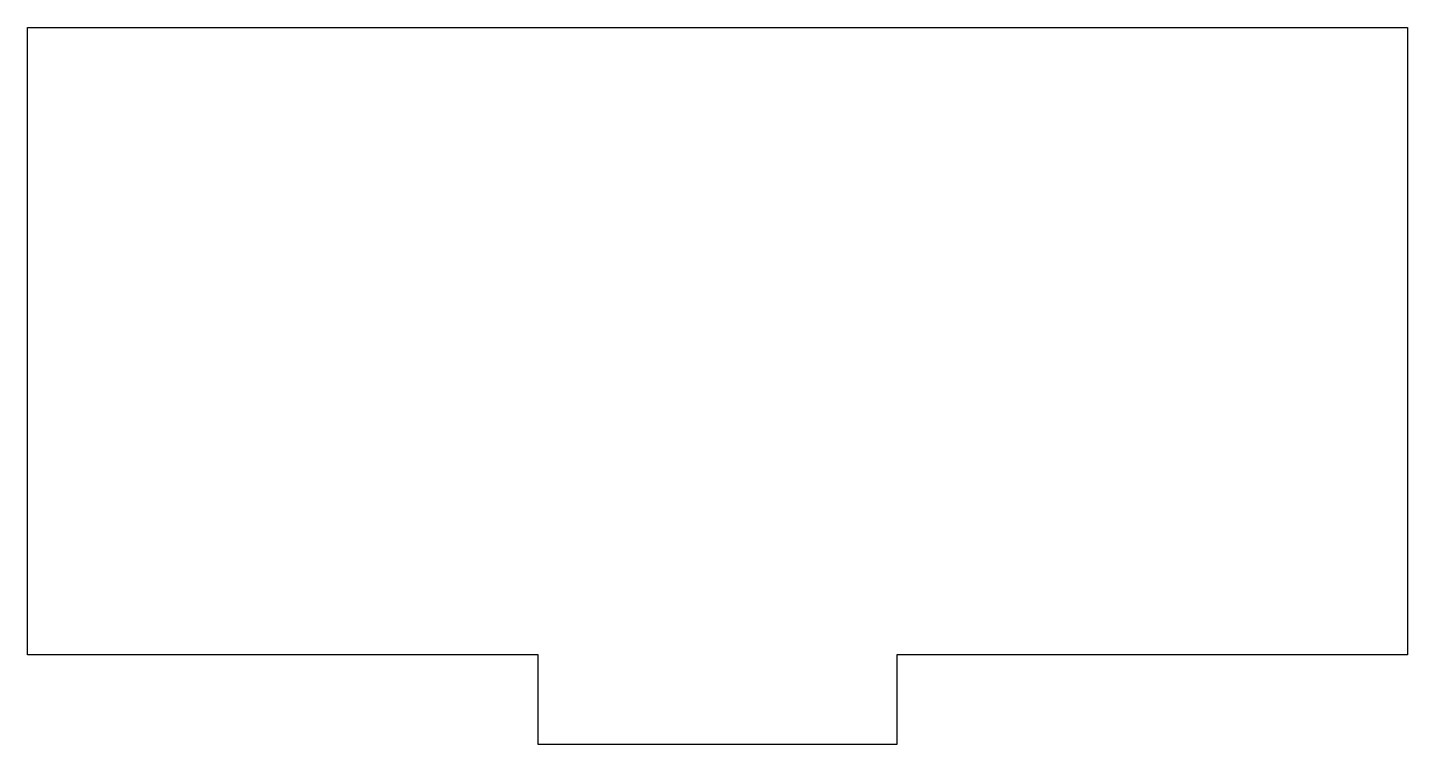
# Model space of a CAD drawing. Header units: inches. Extents: x 1.55 to 3.48, y 0 to 1.
import ezdxf

# ---------------------------------------------------------------- set-up
doc = ezdxf.new("R2010")
doc.units = ezdxf.units.IN
doc.layers.get('0').update_dxf_attribs({"linetype": 'CONTINUOUS'})

msp = doc.modelspace()

# ---------------------------------------------------------------- linework, layer by layer
msp.add_lwpolyline([(3.478125, 1), (3.478125, 0.125), (2.765625, 0.125), (2.765625, 0), (2.265625, 0), (2.265625, 0.125), (1.553125, 0.125), (1.553125, 1)], close=True)

doc.saveas('drawing.dxf')
